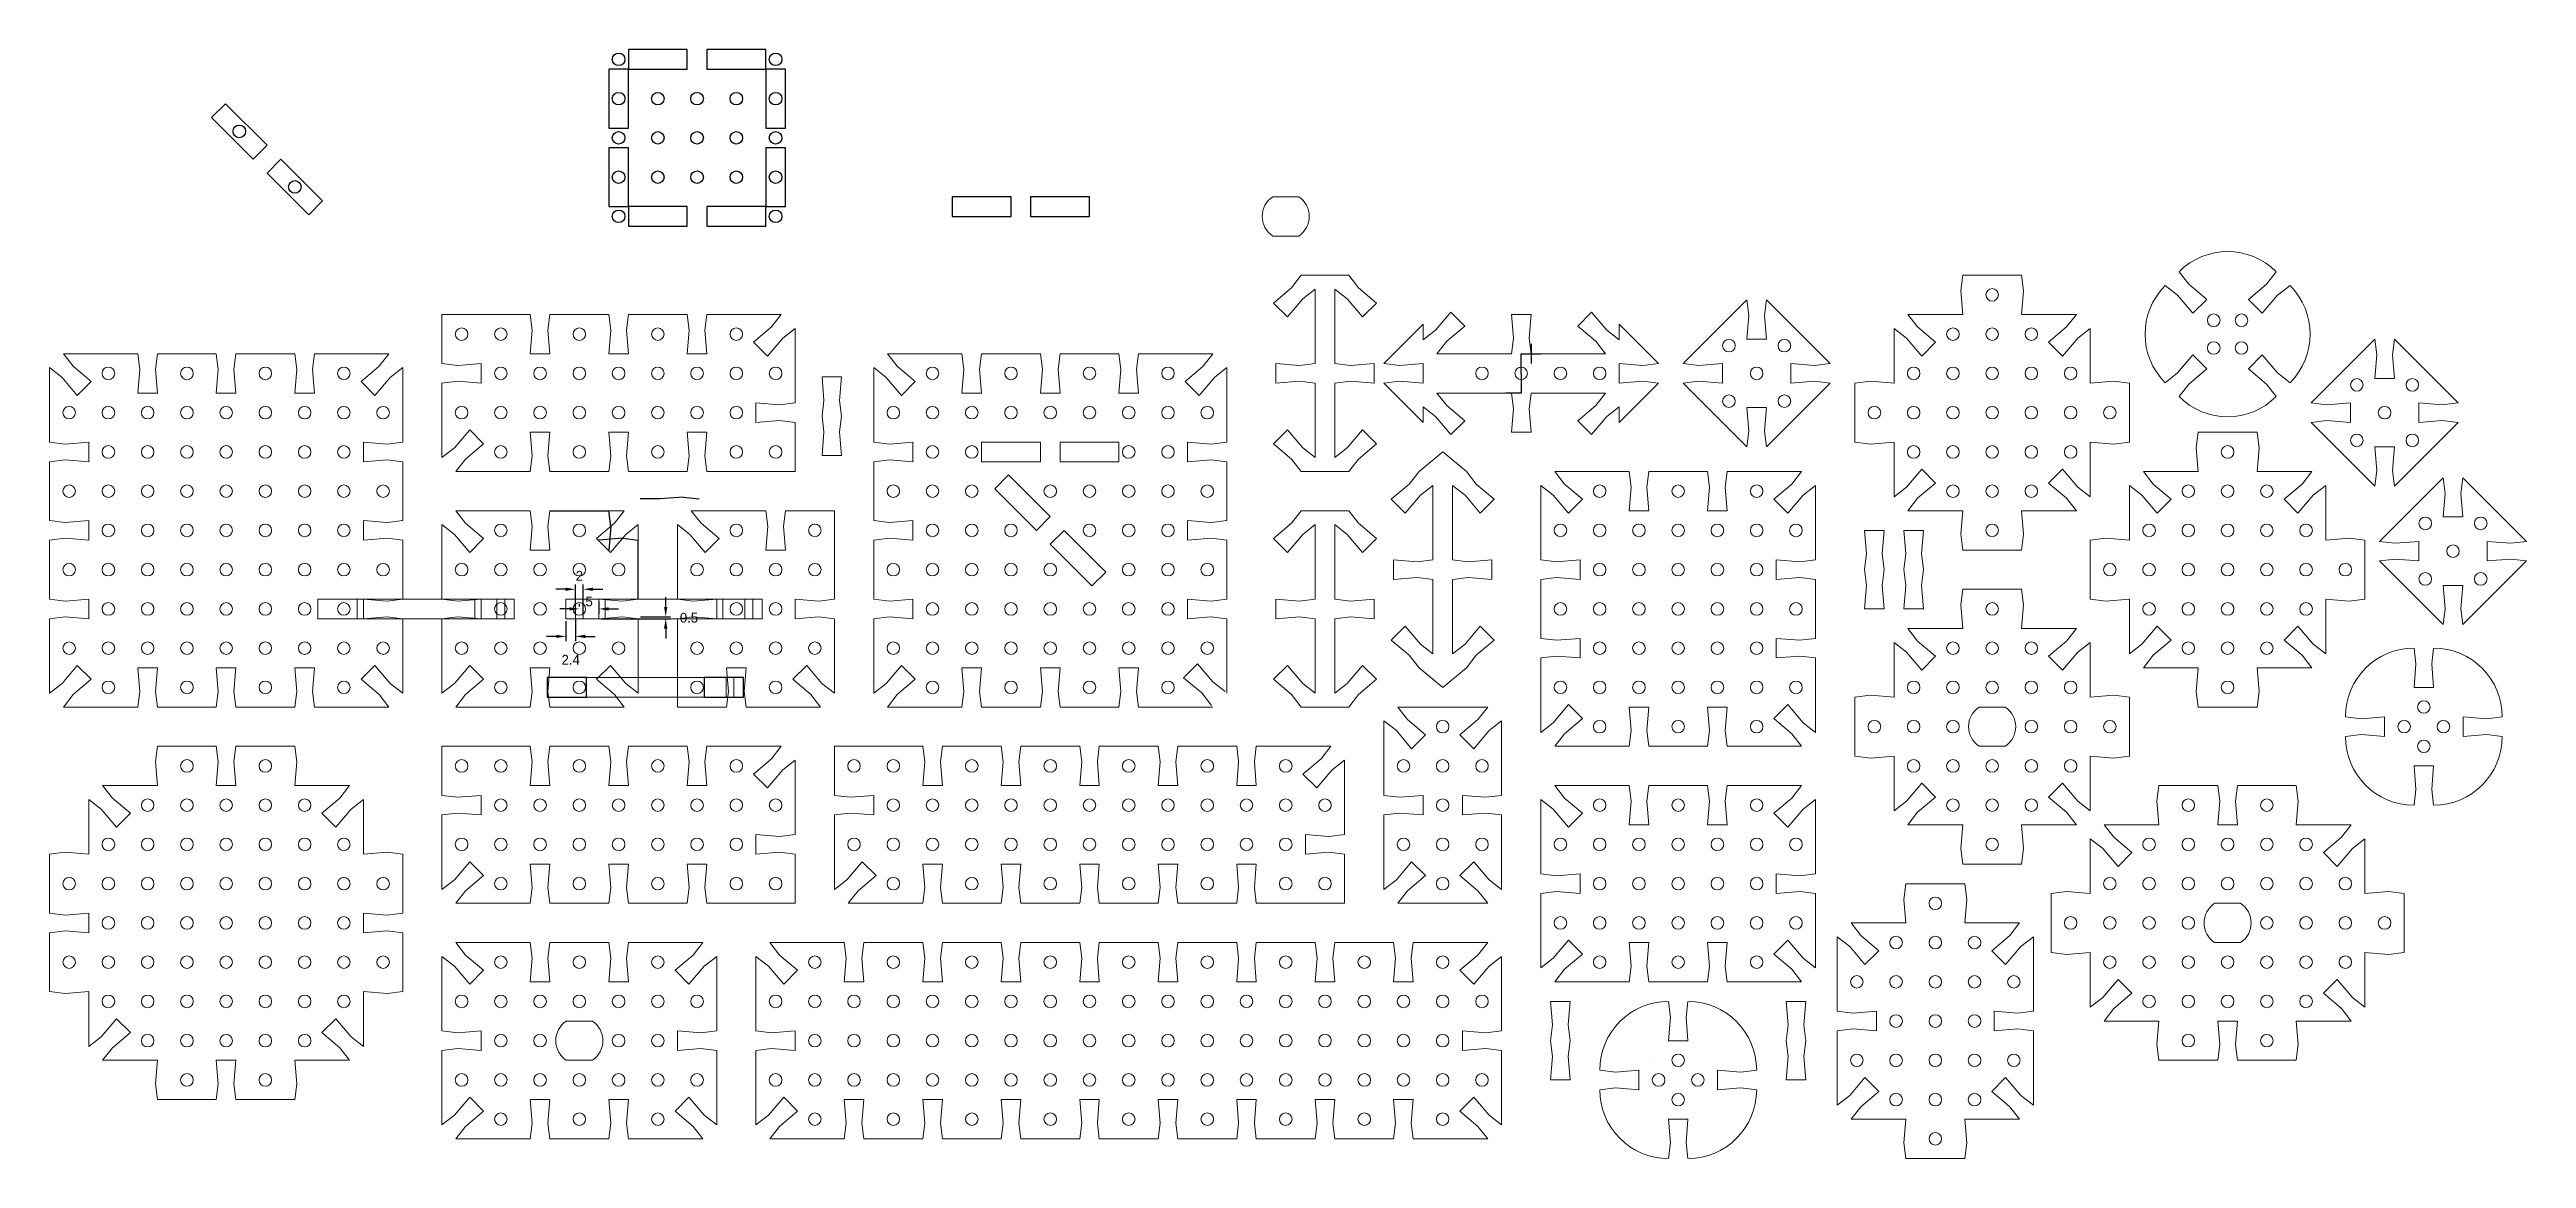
# Model space of a CAD drawing. Header units: millimetres. Extents: x 5 to 636, y -110 to 172.
import ezdxf

# ---------------------------------------------------------------- set-up
doc = ezdxf.new("R2010")
doc.units = ezdxf.units.MM
doc.layers.get('0').update_dxf_attribs({"lineweight": 25, "true_color": 0xffffff})
doc.layers.get('Defpoints').update_dxf_attribs({"true_color": 0xffffff})
for name, color, linetype, lineweight, true_color in [('dimensions', 3, 'Continuous', 13, 0x00ff00), ('frezer', 1, 'Continuous', 0, 0xff0000), ('vertDetails', 4, 'Continuous', 0, 0x00ffff)]:
    doc.layers.add(name, color=color, linetype=linetype, lineweight=lineweight, true_color=true_color)
doc.styles.add('QCADDimTextStyle', font='txt')
doc.dimstyles.new('QCADDimStyle', dxfattribs={"dimtxt": 2.5, "dimasz": 2.5, "dimexe": 1.25, "dimexo": 0.625, "dimtad": 1, "dimtoh": 1, "dimdec": 4, "dimzin": 0, "dimdsep": 46, "dimtxsty": 'QCADDimTextStyle', "dimcen": 0.09, "dimadec": 0, "dimazin": 0, "dimtfac": 1, "dimtdec": 4, "dimtofl": 0, "dimtmove": 0, "dimatfit": 3, "dimfxl": 1, "dimtolj": 1, "dimtzin": 0, "dimarcsym": 0})

# ---------------------------------------------------------------- blocks, each defined once
blk = doc.blocks.new('small_vetical_proection')
for p, q in [((-13.4, 2.5), (-23.4, 2.5)), ((-23.4, 2.5), (-23.4, -2.5)), ((-13.4, -2.5), (-13.4, 2.5)), ((26.6, 2.5), (16.6, 2.5)), ((16.6, 2.5), (16.6, -2.5)), ((26.6, -2.5), (26.6, 2.5)), ((-23.4, -2.5), (-13.4, -2.5)), ((16.6, -2.5), (26.6, -2.5))]:
    blk.add_line(p, q)
at = {"layer": 'vertDetails'}
for p, q in [((26.6, 2.5), (-23.4, 2.5)), ((-23.4, 2.5), (-23.4, -2.5)), ((26.6, -2.5), (26.6, 2.5)), ((-23.4, -2.5), (26.6, -2.5))]:
    blk.add_line(p, q, dxfattribs=at)
blk = doc.blocks.new('*D6')
at = {"layer": 'Defpoints', "color": 0}
for p in [(141, 35), (139, 28), (141, 28)]:
    blk.add_point(p, dxfattribs=at)
at = {"layer": 'dimensions', "color": 0, "lineweight": -2}
for p, q in [((136.5, 35), (134, 35)), ((139, 28.62), (139, 36.25)), ((141, 28.62), (141, 36.25)), ((143.5, 35), (146, 35))]:
    blk.add_line(p, q, dxfattribs=at)
at = {"layer": 'dimensions', "color": 0}
for points in [[(136.5, 34.58), (136.5, 35.42), (139, 35)], [(143.5, 35.42), (143.5, 34.58), (141, 35)]]:
    blk.add_solid(points, dxfattribs=at)
at = {"layer": 'dimensions', "color": 0, "insert": (140, 38.44), "char_height": 2.5, "attachment_point": 5, "style": 'QCADDimTextStyle'}
blk.add_mtext('\\A1;2', dxfattribs=at)
blk = doc.blocks.new('*D7')
at = {"layer": 'Defpoints', "color": 0}
for p in [(136.6, 27.5), (139, 28), (136.6, 23)]:
    blk.add_point(p, dxfattribs=at)
at = {"layer": 'dimensions', "color": 0, "lineweight": -2}
for p, q in [((136.6, 26.88), (136.6, 21.75)), ((139, 27.38), (139, 21.75)), ((134.1, 23), (131.6, 23)), ((141.5, 23), (144, 23))]:
    blk.add_line(p, q, dxfattribs=at)
at = {"layer": 'dimensions', "color": 0}
for points in [[(134.1, 22.58), (134.1, 23.42), (136.6, 23)], [(141.5, 23.42), (141.5, 22.58), (139, 23)]]:
    blk.add_solid(points, dxfattribs=at)
at = {"layer": 'dimensions', "color": 0, "insert": (137.8, 17.06), "char_height": 2.5, "attachment_point": 5, "style": 'QCADDimTextStyle'}
blk.add_mtext('\\A1;2.4', dxfattribs=at)
blk = doc.blocks.new('*D8')
at = {"layer": 'Defpoints', "color": 0}
for p in [(145, 27.5), (155, 28), (162, 28)]:
    blk.add_point(p, dxfattribs=at)
at = {"layer": 'dimensions', "color": 0, "lineweight": -2}
for p, q in [((162, 30.5), (162, 33)), ((145.62, 27.5), (163.25, 27.5)), ((155.62, 28), (163.25, 28)), ((162, 25), (162, 22.5))]:
    blk.add_line(p, q, dxfattribs=at)
at = {"layer": 'dimensions', "color": 0}
for points in [[(161.58, 30.5), (162.42, 30.5), (162, 28)], [(162.42, 25), (161.58, 25), (162, 27.5)]]:
    blk.add_solid(points, dxfattribs=at)
at = {"layer": 'dimensions', "color": 0, "insert": (167.94, 27.75), "char_height": 2.5, "attachment_point": 5, "style": 'QCADDimTextStyle'}
blk.add_mtext('\\A1;0.5', dxfattribs=at)
blk = doc.blocks.new('*D9')
at = {"layer": 'Defpoints', "color": 0}
for p in [(145, 32.5), (140, 30), (145, 30)]:
    blk.add_point(p, dxfattribs=at)
at = {"layer": 'dimensions', "color": 0, "lineweight": -2}
for p, q in [((145, 31.88), (145, 28.75)), ((137.5, 30), (135, 30)), ((140, 30.62), (140, 31.25)), ((147.5, 30), (150, 30))]:
    blk.add_line(p, q, dxfattribs=at)
at = {"layer": 'dimensions', "color": 0}
for points in [[(137.5, 29.58), (137.5, 30.42), (140, 30)], [(147.5, 30.42), (147.5, 29.58), (145, 30)]]:
    blk.add_solid(points, dxfattribs=at)
at = {"layer": 'dimensions', "color": 0, "insert": (142.5, 31.88), "char_height": 2.5, "attachment_point": 5, "style": 'QCADDimTextStyle'}
blk.add_mtext('\\A1;5', dxfattribs=at)
blk = doc.blocks.new('Connector_canyonl')
at = {"layer": 'frezer'}
for p, q in [((-6, -2.5), (-6, 2.5)), ((0, 2), (-6, 2.5)), ((0, 2), (4, 2.5)), ((0, -2), (-6, -2.5)), ((0, -2), (4, -2.5))]:
    blk.add_line(p, q, dxfattribs=at)

msp = doc.modelspace()

# ---------------------------------------------------------------- linework, layer by layer
for p, q in [((167.5, 172.5), (152.5, 172.5)), ((152.5, 172.5), (152.5, 167.5)), ((167.5, 167.5), (167.5, 172.5)), ((187.5, 172.5), (172.5, 172.5)), ((172.5, 172.5), (172.5, 167.5)), ((187.5, 167.5), (187.5, 172.5)), ((152.5, 167.5), (147.5, 167.5)), ((147.5, 167.5), (147.5, 152.5)), ((152.5, 167.5), (167.5, 167.5)), ((152.5, 152.5), (152.5, 167.5)), ((172.5, 167.5), (187.5, 167.5)), ((192.5, 167.5), (187.5, 167.5)), ((187.5, 167.5), (187.5, 152.5)), ((192.5, 152.5), (192.5, 167.5)), ((49.82233, 158.7132), (46.2868, 155.17767)), ((60.42893, 148.1066), (49.82233, 158.7132)), ((46.2868, 155.17767), (56.8934, 144.57107)), ((147.5, 152.5), (152.5, 152.5)), ((187.5, 152.5), (192.5, 152.5)), ((56.8934, 144.57107), (60.42893, 148.1066)), ((152.5, 147.5), (147.5, 147.5)), ((147.5, 147.5), (147.5, 132.5)), ((152.5, 132.5), (152.5, 147.5)), ((192.5, 147.5), (187.5, 147.5)), ((187.5, 147.5), (187.5, 132.5)), ((192.5, 132.5), (192.5, 147.5)), ((63.96447, 144.57107), (60.42893, 141.03553)), ((60.42893, 141.03553), (71.03553, 130.42893)), ((74.57107, 133.96447), (63.96447, 144.57107)), ((71.03553, 130.42893), (74.57107, 133.96447)), ((250, 135), (235, 135)), ((235, 135), (235, 130)), ((250, 130), (250, 135)), ((270, 135), (255, 135)), ((255, 135), (255, 130)), ((270, 130), (270, 135)), ((147.5, 132.5), (152.5, 132.5)), ((167.5, 132.5), (152.5, 132.5)), ((152.5, 132.5), (152.5, 127.5)), ((152.5, 127.5), (167.5, 127.5)), ((167.5, 127.5), (167.5, 132.5)), ((187.5, 132.5), (172.5, 132.5)), ((172.5, 132.5), (172.5, 127.5)), ((172.5, 127.5), (187.5, 127.5)), ((187.5, 127.5), (187.5, 132.5)), ((187.5, 132.5), (192.5, 132.5)), ((235, 130), (250, 130)), ((255, 130), (270, 130)), ((380, 90), (380, 95)), ((380, 95), (385, 95)), ((382.5, 97.5), (382.5, 92.5)), ((380, 90), (380, 85)), ((380, 85), (376, 85)), ((160.5, 58), (155.5, 58)), ((166.5, 58.5), (160.5, 58)), ((166.5, 58.5), (170.5, 58)), ((132.5, 55), (147.5, 55)), ((148, 51), (147.5, 55)), ((148, 51), (147.5, 45)), ((151, 48), (145, 47.5)), ((151, 48), (155, 47.5)), ((155, 32.5), (155, 47.5)), ((141.8, 12.5), (131.8, 12.5)), ((131.8, 12.5), (131.8, 7.5)), ((131.8, 7.5), (141.8, 7.5)), ((141.8, 7.5), (141.8, 12.5)), ((181.8, 12.5), (171.8, 12.5)), ((171.8, 12.5), (171.8, 7.5)), ((171.8, 7.5), (181.8, 7.5)), ((181.8, 7.5), (181.8, 12.5))]:
    msp.add_line(p, q)
for centre in [(150, 170), (190, 170), (150, 160), (160, 160), (170, 160), (180, 160), (190, 160), (53.35786, 151.64214), (150, 150), (160, 150), (170, 150), (180, 150), (190, 150), (67.5, 137.5), (150, 140), (160, 140), (170, 140), (180, 140), (190, 140), (150, 130), (190, 130)]:
    msp.add_circle(centre, 1.6)
at = {"layer": 'frezer'}
for p, q in [((323.96447, 115), (336.03553, 115)), ((492, 111), (492.5, 115)), ((507.5, 115), (492.5, 115)), ((508, 111), (507.5, 115)), ((327.5, 92.5), (327.5, 111.46447)), ((332.5, 92.5), (332.5, 111.46447)), ((421.2868, 92.5), (437.5, 108.7132)), ((442.5, 108.7132), (458.7132, 92.5)), ((492, 111), (492.5, 105)), ((508, 111), (507.5, 105)), ((105, 92.5), (105, 105)), ((105, 105), (127.5, 105)), ((132.5, 105), (147.5, 105)), ((152.5, 105), (167.5, 105)), ((172.5, 105), (191.46447, 105)), ((195, 101.46447), (195, 82.5)), ((345, 92.5), (355, 102.5)), ((355, 98.53553), (355, 102.5)), ((415, 92.5), (405, 102.5)), ((405, 98.53553), (405, 102.5)), ((475, 101.46447), (475, 87.5)), ((492.5, 105), (478.53553, 105)), ((521.46447, 105), (507.5, 105)), ((525, 87.5), (525, 101.46447)), ((27.5, 95), (8.53553, 95)), ((47.5, 95), (32.5, 95)), ((67.5, 95), (52.5, 95)), ((91.46447, 95), (72.5, 95)), ((195, 97.5), (195, 82.5)), ((237.5, 95), (218.53553, 95)), ((257.5, 95), (242.5, 95)), ((277.5, 95), (262.5, 95)), ((301.46447, 95), (282.5, 95)), ((377.5, 95), (358.53553, 95)), ((382.5, 95), (401.46447, 95)), ((581.2868, 82.5), (597.5, 98.7132)), ((602.5, 98.7132), (618.7132, 82.5)), ((5, 91.46447), (5, 72.5)), ((95, 72.5), (95, 91.46447)), ((215, 91.46447), (215, 72.5)), ((305, 72.5), (305, 91.46447)), ((105, 87.5), (105, 68.53553)), ((327.5, 87.5), (327.5, 68.53553)), ((332.5, 87.5), (332.5, 68.53553)), ((345, 87.5), (355, 77.5)), ((377.5, 85), (358.53553, 85)), ((382.5, 85), (401.46447, 85)), ((415, 87.5), (405, 77.5)), ((437.5, 71.2868), (421.2868, 87.5)), ((458.7132, 87.5), (442.5, 71.2868)), ((469, 88), (465, 87.5)), ((465, 87.5), (465, 87.5)), ((465, 87.5), (465, 72.5)), ((469, 88), (475, 87.5)), ((531, 88), (525, 87.5)), ((531, 88), (535, 87.5)), ((535, 72.5), (535, 87.5)), ((195, 77.5), (195, 65)), ((355, 81.46447), (355, 77.5)), ((405, 81.46447), (405, 77.5)), ((597.5, 61.2868), (581.2868, 77.5)), ((618.7132, 77.5), (602.5, 61.2868)), ((257.5, 72.5), (242.5, 72.5)), ((242.5, 72.5), (242.5, 67.5)), ((257.5, 67.5), (257.5, 72.5)), ((277.5, 72.5), (262.5, 72.5)), ((262.5, 72.5), (262.5, 67.5)), ((277.5, 67.5), (277.5, 72.5)), ((353.96447, 65), (360, 70)), ((366.03553, 65), (360, 70)), ((469, 72), (465, 72.5)), ((469, 72), (475, 72.5)), ((475, 72.5), (475, 58.53553)), ((525, 58.53553), (525, 72.5)), ((531, 72), (525, 72.5)), ((531, 72), (535, 72.5)), ((535, 72.5), (535, 72.5)), ((552, 71), (552.5, 75)), ((552, 71), (552.5, 65)), ((567.5, 75), (552.5, 75)), ((568, 71), (567.5, 75)), ((568, 71), (567.5, 65)), ((5, 67.5), (5, 67.5)), ((5, 67.5), (5, 52.5)), ((95, 52.5), (95, 67.5)), ((108.53553, 65), (127.5, 65)), ((132.5, 65), (147.5, 65)), ((167.5, 65), (152.5, 65)), ((195, 65), (172.5, 65)), ((215, 67.5), (215, 67.5)), ((215, 67.5), (215, 52.5)), ((242.5, 67.5), (257.5, 67.5)), ((249.3934, 64.14214), (245.85786, 60.6066)), ((260, 53.53553), (249.3934, 64.14214)), ((262.5, 67.5), (277.5, 67.5)), ((305, 52.5), (305, 67.5)), ((323.96447, 65), (336.03553, 65)), ((407.5, 65), (388.53553, 65)), ((427.5, 65), (412.5, 65)), ((451.46447, 65), (432.5, 65)), ((552.5, 65), (538.53553, 65)), ((581.46447, 65), (567.5, 65)), ((598.72596, 47.20856), (614.93917, 63.42176)), ((619.93917, 63.42176), (636.15237, 47.20856)), ((245.85786, 60.6066), (256.46447, 50)), ((357.5, 42.5), (357.5, 61.46447)), ((362.5, 42.5), (362.5, 61.46447)), ((385, 61.46447), (385, 42.5)), ((455, 42.5), (455, 61.46447)), ((535, 61.46447), (535, 47.5)), ((585, 47.5), (585, 61.46447)), ((105, 51.46447), (105, 32.5)), ((127.5, 55), (108.53553, 55)), ((151.46447, 55), (132.5, 55)), ((155, 32.5), (155, 51.46447)), ((165, 51.46447), (165, 32.5)), ((187.5, 55), (168.53553, 55)), ((192.5, 55), (205, 55)), ((205, 55), (205, 32.5)), ((256.46447, 50), (260, 53.53553)), ((323.96447, 55), (336.03553, 55)), ((327.5, 32.5), (327.5, 51.46447)), ((332.5, 32.5), (332.5, 51.46447)), ((478.53553, 55), (492.5, 55)), ((492, 49), (492.5, 55)), ((507.5, 55), (521.46447, 55)), ((508, 49), (507.5, 55)), ((5, 47.5), (5, 32.5)), ((95, 32.5), (95, 47.5)), ((215, 47.5), (215, 32.5)), ((263.53553, 50), (260, 46.46447)), ((260, 46.46447), (270.6066, 35.85786)), ((274.14214, 39.3934), (263.53553, 50)), ((305, 32.5), (305, 47.5)), ((492, 49), (492.5, 45)), ((492.5, 45), (492.5, 45)), ((492.5, 45), (507.5, 45)), ((508, 49), (507.5, 45)), ((529, 48), (525, 47.5)), ((525, 47.5), (525, 47.5)), ((525, 47.5), (525, 32.5)), ((529, 48), (535, 47.5)), ((591, 48), (585, 47.5)), ((591, 48), (595, 47.5)), ((595, 32.5), (595, 47.5)), ((270.6066, 35.85786), (274.14214, 39.3934)), ((614.93917, 25.99536), (598.72596, 42.20856)), ((636.15237, 42.20856), (619.93917, 25.99536)), ((357.5, 37.5), (357.5, 18.53553)), ((362.5, 37.5), (362.5, 18.53553)), ((385, 37.5), (385, 37.5)), ((385, 37.5), (385, 22.5)), ((455, 22.5), (455, 37.5)), ((492, 31), (492.5, 35)), ((507.5, 35), (492.5, 35)), ((508, 31), (507.5, 35)), ((529, 32), (525, 32.5)), ((529, 32), (535, 32.5)), ((535, 32.5), (535, 18.53553)), ((585, 18.53553), (585, 32.5)), ((591, 32), (585, 32.5)), ((591, 32), (595, 32.5)), ((595, 32.5), (595, 32.5)), ((5, 27.5), (5, 8.53553)), ((95, 8.53553), (95, 27.5)), ((105, 8.53553), (105, 27.5)), ((155, 27.5), (155, 8.53553)), ((165, 5), (165, 27.5)), ((205, 27.5), (205, 8.53553)), ((215, 27.5), (215, 8.53553)), ((305, 8.53553), (305, 27.5)), ((327.5, 27.5), (327.5, 8.53553)), ((332.5, 27.5), (332.5, 8.53553)), ((492, 31), (492.5, 25)), ((508, 31), (507.5, 25)), ((455, 22.5), (455, 22.5)), ((475, 21.46447), (475, 7.5)), ((492.5, 25), (478.53553, 25)), ((521.46447, 25), (507.5, 25)), ((525, 7.5), (525, 21.46447)), ((353.96447, 15), (360, 10)), ((366.03553, 15), (360, 10)), ((385, 17.5), (385, -1.46447)), ((455, -1.46447), (455, 17.5)), ((538.53553, 15), (552.5, 15)), ((552, 9), (552.5, 15)), ((567.5, 15), (581.46447, 15)), ((568, 9), (567.5, 15)), ((469, 8), (465, 7.5)), ((465, 7.5), (465, 7.5)), ((465, 7.5), (465, -7.5)), ((469, 8), (475, 7.5)), ((531, 8), (525, 7.5)), ((531, 8), (535, 7.5)), ((535, -7.5), (535, 7.5)), ((552, 9), (552.5, 5)), ((568, 9), (567.5, 5)), ((8.53553, 5), (27.5, 5)), ((32.5, 5), (47.5, 5)), ((52.5, 5), (67.5, 5)), ((72.5, 5), (91.46447, 5)), ((127.5, 5), (108.53553, 5)), ((151.46447, 5), (132.5, 5)), ((177.5, 5), (165, 5)), ((197.5, 5), (182.5, 5)), ((201.46447, 5), (182.5, 5)), ((218.53553, 5), (237.5, 5)), ((242.5, 5), (257.5, 5)), ((262.5, 5), (277.5, 5)), ((282.5, 5), (301.46447, 5)), ((323.96447, 5), (336.03553, 5)), ((345, -17.5), (345, 1.46447)), ((371.46447, 5), (348.53553, 5)), ((375, -17.5), (375, 1.46447)), ((503.31662, 5), (496.68338, 5)), ((552.5, 5), (552.5, 5)), ((552.5, 5), (567.5, 5)), ((32, -9), (32.5, -5)), ((47.5, -5), (32.5, -5)), ((67.5, -5), (52.5, -5)), ((68, -9), (67.5, -5)), ((105, -17.5), (105, -5)), ((105, -5), (127.5, -5)), ((132.5, -5), (147.5, -5)), ((152.5, -5), (167.5, -5)), ((172.5, -5), (191.46447, -5)), ((205, -17.5), (205, -5)), ((205, -5), (227.5, -5)), ((232.5, -5), (247.5, -5)), ((252.5, -5), (267.5, -5)), ((272.5, -5), (287.5, -5)), ((292.5, -5), (307.5, -5)), ((312.5, -5), (331.46447, -5)), ((388.53553, -5), (407.5, -5)), ((412.5, -5), (412.5, -5)), ((412.5, -5), (427.5, -5)), ((432.5, -5), (451.46447, -5)), ((496.68338, -5), (503.31662, -5)), ((32, -9), (32.5, -15)), ((68, -9), (67.5, -15)), ((195, -8.53553), (195, -27.5)), ((195, -12.5), (195, -27.5)), ((335, -8.53553), (335, -27.5)), ((335, -12.5), (335, -27.5)), ((469, -8), (465, -7.5)), ((469, -8), (475, -7.5)), ((475, -7.5), (475, -21.46447)), ((525, -21.46447), (525, -7.5)), ((531, -8), (525, -7.5)), ((531, -8), (535, -7.5)), ((535, -7.5), (535, -7.5)), ((15, -18.53553), (15, -32.5)), ((32.5, -15), (18.53553, -15)), ((81.46447, -15), (67.5, -15)), ((85, -32.5), (85, -18.53553)), ((385, -18.53553), (385, -37.5)), ((407.5, -15), (388.53553, -15)), ((427.5, -15), (412.5, -15)), ((451.46447, -15), (432.5, -15)), ((455, -37.5), (455, -18.53553)), ((542, -19), (542.5, -15)), ((557.5, -15), (542.5, -15)), ((577.5, -15), (562.5, -15)), ((578, -19), (577.5, -15)), ((105, -22.5), (105, -41.46447)), ((205, -22.5), (205, -41.46447)), ((345, -22.5), (345, -41.46447)), ((375, -22.5), (375, -41.46447)), ((478.53553, -25), (492.5, -25)), ((492, -31), (492.5, -25)), ((507.5, -25), (521.46447, -25)), ((508, -31), (507.5, -25)), ((542.5, -25), (528.53553, -25)), ((542, -19), (542.5, -25)), ((578, -19), (577.5, -25)), ((591.46447, -25), (577.5, -25)), ((492, -31), (492.5, -35)), ((508, -31), (507.5, -35)), ((525, -28.53553), (525, -42.5)), ((595, -42.5), (595, -28.53553)), ((9, -32), (5, -32.5)), ((5, -32.5), (5, -32.5)), ((5, -32.5), (5, -47.5)), ((9, -32), (15, -32.5)), ((91, -32), (85, -32.5)), ((91, -32), (95, -32.5)), ((95, -47.5), (95, -32.5)), ((195, -32.5), (195, -45)), ((335, -32.5), (335, -45)), ((492.5, -35), (492.5, -35)), ((492.5, -35), (507.5, -35)), ((385, -42.5), (385, -42.5)), ((385, -42.5), (385, -61.46447)), ((455, -61.46447), (455, -42.5)), ((477.51777, -44), (478.01777, -40)), ((477.51777, -44), (478.01777, -50)), ((493.01777, -40), (478.01777, -40)), ((493.51777, -44), (493.01777, -40)), ((493.51777, -44), (493.01777, -50)), ((519, -42), (515, -42.5)), ((515, -42.5), (515, -42.5)), ((515, -42.5), (515, -57.5)), ((519, -42), (525, -42.5)), ((601, -42), (595, -42.5)), ((601, -42), (605, -42.5)), ((605, -57.5), (605, -42.5)), ((108.53553, -45), (127.5, -45)), ((132.5, -45), (147.5, -45)), ((167.5, -45), (152.5, -45)), ((195, -45), (172.5, -45)), ((208.53553, -45), (227.5, -45)), ((232.5, -45), (247.5, -45)), ((267.5, -45), (252.5, -45)), ((272.5, -45), (287.5, -45)), ((307.5, -45), (292.5, -45)), ((335, -45), (312.5, -45)), ((371.46447, -45), (348.53553, -45)), ((478.01777, -50), (464.0533, -50)), ((506.98223, -50), (493.01777, -50)), ((556.68338, -45), (563.31662, -45)), ((5, -52.5), (5, -67.5)), ((95, -67.5), (95, -52.5)), ((127.5, -55), (108.53553, -55)), ((132.5, -55), (147.5, -55)), ((171.46447, -55), (152.5, -55)), ((207.5, -55), (188.53553, -55)), ((212.5, -55), (227.5, -55)), ((232.5, -55), (247.5, -55)), ((252.5, -55), (267.5, -55)), ((272.5, -55), (287.5, -55)), ((292.5, -55), (307.5, -55)), ((312.5, -55), (327.5, -55)), ((332.5, -55), (347.5, -55)), ((371.46447, -55), (352.5, -55)), ((460.51777, -53.53553), (460.51777, -72.5)), ((510.51777, -72.5), (510.51777, -53.53553)), ((563.31662, -55), (556.68338, -55)), ((105, -58.53553), (105, -77.5)), ((175, -77.5), (175, -58.53553)), ((185, -58.53553), (185, -77.5)), ((375, -77.5), (375, -58.53553)), ((455, -57.5), (455, -57.5)), ((519, -58), (515, -57.5)), ((519, -58), (525, -57.5)), ((525, -57.5), (525, -71.46447)), ((595, -71.46447), (595, -57.5)), ((601, -58), (595, -57.5)), ((601, -58), (605, -57.5)), ((9, -68), (5, -67.5)), ((9, -68), (15, -67.5)), ((15, -67.5), (15, -81.46447)), ((85, -81.46447), (85, -67.5)), ((91, -68), (85, -67.5)), ((91, -68), (95, -67.5)), ((388.53553, -65), (407.5, -65)), ((412.5, -65), (427.5, -65)), ((432.5, -65), (451.46447, -65)), ((143.31662, -75), (136.68338, -75)), ((528.53553, -75), (542.5, -75)), ((542, -81), (542.5, -75)), ((577.5, -75), (591.46447, -75)), ((578, -81), (577.5, -75)), ((460.51777, -77.5), (460.51777, -77.5)), ((460.51777, -77.5), (460.51777, -96.46447)), ((510.51777, -77.5), (510.51777, -96.46447)), ((542, -81), (542.5, -85)), ((578, -81), (577.5, -85)), ((18.53553, -85), (32.5, -85)), ((32, -91), (32.5, -85)), ((67.5, -85), (81.46447, -85)), ((68, -91), (67.5, -85)), ((105, -101.46447), (105, -82.5)), ((136.68338, -85), (143.31662, -85)), ((175, -82.5), (175, -101.46447)), ((185, -101.46447), (185, -82.5)), ((375, -82.5), (375, -101.46447)), ((412.5, -85), (412.5, -85)), ((542.5, -85), (557.5, -85)), ((542.5, -85), (557.5, -85)), ((562.5, -85), (577.5, -85)), ((562.5, -85), (577.5, -85)), ((567.5, -85), (572.5, -85)), ((32, -91), (32.5, -95)), ((68, -91), (67.5, -95)), ((32.5, -95), (47.5, -95)), ((32.5, -95), (47.5, -95)), ((52.5, -95), (67.5, -95)), ((52.5, -95), (67.5, -95)), ((464.0533, -100), (478.01777, -100)), ((477.51777, -106), (478.01777, -100)), ((493.01777, -100), (506.98223, -100)), ((493.51777, -106), (493.01777, -100)), ((127.5, -105), (108.53553, -105)), ((132.5, -105), (147.5, -105)), ((171.46447, -105), (152.5, -105)), ((207.5, -105), (188.53553, -105)), ((212.5, -105), (227.5, -105)), ((232.5, -105), (247.5, -105)), ((252.5, -105), (267.5, -105)), ((272.5, -105), (287.5, -105)), ((292.5, -105), (307.5, -105)), ((312.5, -105), (327.5, -105)), ((332.5, -105), (347.5, -105)), ((371.46447, -105), (352.5, -105)), ((477.51777, -106), (478.01777, -110)), ((493.51777, -106), (493.01777, -110)), ((478.01777, -110), (478.01777, -110)), ((478.01777, -110), (493.01777, -110))]:
    msp.add_line(p, q, dxfattribs=at)
for centre in [(500, 110), (110, 100), (120, 100), (140, 100), (140, 100), (160, 100), (160, 100), (180, 100), (490, 100), (500, 100), (510, 100), (556.46447, 103.53553), (563.53553, 103.53553), (432.92893, 97.07107), (447.07107, 97.07107), (556.46447, 96.46447), (563.53553, 96.46447), (563.53553, 96.46447), (20, 90), (40, 90), (60, 90), (80, 90), (120, 90), (130, 90), (140, 90), (140, 90), (150, 90), (150, 90), (160, 90), (160, 90), (170, 90), (170, 90), (180, 90), (190, 90), (230, 90), (250, 90), (270, 90), (290, 90), (370, 90), (380, 90), (390, 90), (400, 90), (440, 90), (480, 90), (490, 90), (500, 90), (510, 90), (520, 90), (592.92893, 87.07107), (607.07107, 87.07107), (432.92893, 82.92893), (447.07107, 82.92893), (10, 80), (20, 80), (30, 80), (40, 80), (50, 80), (60, 80), (70, 80), (80, 80), (90, 80), (110, 80), (120, 80), (130, 80), (130, 80), (130, 80), (140, 80), (140, 80), (150, 80), (150, 80), (150, 80), (160, 80), (160, 80), (170, 80), (170, 80), (180, 80), (220, 80), (230, 80), (240, 80), (250, 80), (260, 80), (270, 80), (280, 80), (290, 80), (300, 80), (470, 80), (480, 80), (490, 80), (500, 80), (510, 80), (520, 80), (530, 80), (600, 80), (20, 70), (30, 70), (40, 70), (50, 70), (60, 70), (70, 70), (80, 70), (120, 70), (140, 70), (140, 70), (160, 70), (160, 70), (180, 70), (190, 70), (230, 70), (240, 70), (280, 70), (290, 70), (480, 70), (490, 70), (500, 70), (510, 70), (520, 70), (560, 70), (592.92893, 72.92893), (607.07107, 72.92893), (10, 60), (20, 60), (30, 60), (40, 60), (50, 60), (60, 60), (70, 60), (80, 60), (90, 60), (220, 60), (230, 60), (240, 60), (260, 60), (270, 60), (280, 60), (290, 60), (300, 60), (400, 60), (420, 60), (440, 60), (490, 60), (500, 60), (510, 60), (550, 60), (560, 60), (570, 60), (20, 50), (30, 50), (40, 50), (50, 50), (60, 50), (70, 50), (80, 50), (120, 50), (140, 50), (180, 50), (200, 50), (230, 50), (240, 50), (250, 50), (270, 50), (280, 50), (290, 50), (390, 50), (400, 50), (410, 50), (420, 50), (430, 50), (440, 50), (450, 50), (500, 50), (540, 50), (550, 50), (560, 50), (570, 50), (580, 50), (610.3681, 51.77963), (624.51024, 51.77963), (617.43917, 44.70856), (10, 40), (20, 40), (30, 40), (40, 40), (50, 40), (60, 40), (70, 40), (80, 40), (90, 40), (110, 40), (120, 40), (130, 40), (140, 40), (150, 40), (170, 40), (180, 40), (190, 40), (200, 40), (220, 40), (230, 40), (240, 40), (250, 40), (260, 40), (280, 40), (290, 40), (300, 40), (400, 40), (410, 40), (420, 40), (430, 40), (440, 40), (530, 40), (540, 40), (550, 40), (560, 40), (570, 40), (580, 40), (590, 40), (610.3681, 37.63749), (624.51024, 37.63749), (20, 30), (30, 30), (40, 30), (50, 30), (60, 30), (70, 30), (80, 30), (120, 30), (120, 30), (130, 30), (140, 30), (180, 30), (180, 30), (190, 30), (230, 30), (240, 30), (250, 30), (260, 30), (270, 30), (280, 30), (290, 30), (390, 30), (400, 30), (410, 30), (420, 30), (430, 30), (440, 30), (450, 30), (500, 30), (540, 30), (550, 30), (560, 30), (570, 30), (580, 30), (10, 20), (20, 20), (30, 20), (40, 20), (50, 20), (60, 20), (70, 20), (80, 20), (90, 20), (110, 20), (120, 20), (130, 20), (140, 20), (150, 20), (170, 20), (180, 20), (190, 20), (200, 20), (220, 20), (230, 20), (240, 20), (250, 20), (260, 20), (270, 20), (280, 20), (290, 20), (300, 20), (400, 20), (410, 20), (420, 20), (430, 20), (440, 20), (490, 20), (500, 20), (510, 20), (550, 20), (560, 20), (570, 20), (20, 10), (40, 10), (60, 10), (80, 10), (120, 10), (140, 10), (170, 10), (190, 10), (230, 10), (250, 10), (270, 10), (290, 10), (390, 10), (400, 10), (410, 10), (420, 10), (430, 10), (440, 10), (450, 10), (480, 10), (490, 10), (500, 10), (510, 10), (520, 10), (560, 10), (610, 5), (360, 0), (400, 0), (420, 0), (440, 0), (470, 0), (480, 0), (490, 0), (510, 0), (520, 0), (530, 0), (605, 0), (615, 0), (610, -5), (610, -5), (40, -10), (60, -10), (110, -10), (120, -10), (140, -10), (140, -10), (160, -10), (160, -10), (180, -10), (210, -10), (220, -10), (240, -10), (260, -10), (280, -10), (300, -10), (320, -10), (350, -10), (360, -10), (370, -10), (480, -10), (490, -10), (500, -10), (510, -10), (520, -10), (30, -20), (40, -20), (50, -20), (60, -20), (70, -20), (120, -20), (130, -20), (140, -20), (140, -20), (150, -20), (160, -20), (160, -20), (170, -20), (180, -20), (190, -20), (220, -20), (230, -20), (240, -20), (250, -20), (260, -20), (270, -20), (280, -20), (290, -20), (300, -20), (310, -20), (320, -20), (330, -20), (360, -20), (400, -20), (420, -20), (440, -20), (490, -20), (500, -20), (510, -20), (550, -20), (570, -20), (20, -30), (30, -30), (40, -30), (50, -30), (60, -30), (70, -30), (80, -30), (110, -30), (120, -30), (130, -30), (130, -30), (130, -30), (140, -30), (140, -30), (150, -30), (150, -30), (160, -30), (160, -30), (170, -30), (180, -30), (210, -30), (220, -30), (230, -30), (240, -30), (250, -30), (260, -30), (270, -30), (280, -30), (290, -30), (300, -30), (310, -30), (320, -30), (350, -30), (360, -30), (370, -30), (390, -30), (400, -30), (410, -30), (420, -30), (430, -30), (440, -30), (450, -30), (500, -30), (540, -30), (550, -30), (560, -30), (570, -30), (580, -30), (10, -40), (20, -40), (30, -40), (40, -40), (50, -40), (60, -40), (70, -40), (80, -40), (90, -40), (120, -40), (140, -40), (140, -40), (160, -40), (160, -40), (180, -40), (190, -40), (220, -40), (240, -40), (260, -40), (280, -40), (300, -40), (320, -40), (330, -40), (360, -40), (400, -40), (410, -40), (420, -40), (430, -40), (440, -40), (485.51777, -45), (530, -40), (540, -40), (550, -40), (560, -40), (570, -40), (580, -40), (590, -40), (20, -50), (30, -50), (40, -50), (50, -50), (60, -50), (70, -50), (80, -50), (390, -50), (400, -50), (410, -50), (420, -50), (430, -50), (440, -50), (450, -50), (520, -50), (530, -50), (540, -50), (550, -50), (570, -50), (580, -50), (590, -50), (600, -50), (475.51777, -55), (485.51777, -55), (495.51777, -55), (10, -60), (20, -60), (30, -60), (40, -60), (50, -60), (60, -60), (70, -60), (80, -60), (90, -60), (120, -60), (140, -60), (160, -60), (200, -60), (220, -60), (240, -60), (260, -60), (280, -60), (300, -60), (320, -60), (340, -60), (360, -60), (400, -60), (420, -60), (440, -60), (530, -60), (540, -60), (550, -60), (560, -60), (570, -60), (580, -60), (590, -60), (20, -70), (30, -70), (40, -70), (50, -70), (60, -70), (70, -70), (80, -70), (110, -70), (120, -70), (130, -70), (140, -70), (150, -70), (160, -70), (170, -70), (190, -70), (200, -70), (210, -70), (220, -70), (230, -70), (240, -70), (250, -70), (260, -70), (270, -70), (280, -70), (290, -70), (300, -70), (310, -70), (320, -70), (330, -70), (340, -70), (350, -70), (360, -70), (370, -70), (465.51777, -65), (475.51777, -65), (485.51777, -65), (495.51777, -65), (505.51777, -65), (540, -70), (550, -70), (560, -70), (570, -70), (580, -70), (475.51777, -75), (485.51777, -75), (495.51777, -75), (30, -80), (40, -80), (50, -80), (60, -80), (70, -80), (120, -80), (120, -80), (130, -80), (150, -80), (160, -80), (200, -80), (200, -80), (210, -80), (220, -80), (230, -80), (240, -80), (250, -80), (260, -80), (270, -80), (280, -80), (290, -80), (300, -80), (310, -80), (320, -80), (330, -80), (340, -80), (350, -80), (360, -80), (550, -80), (570, -80), (420, -85), (465.51777, -85), (475.51777, -85), (485.51777, -85), (495.51777, -85), (505.51777, -85), (40, -90), (60, -90), (110, -90), (120, -90), (130, -90), (140, -90), (150, -90), (160, -90), (170, -90), (190, -90), (200, -90), (210, -90), (220, -90), (230, -90), (240, -90), (250, -90), (260, -90), (270, -90), (280, -90), (290, -90), (300, -90), (310, -90), (320, -90), (330, -90), (340, -90), (350, -90), (360, -90), (370, -90), (415, -90), (420, -95), (420, -95), (425, -90), (475.51777, -95), (485.51777, -95), (495.51777, -95), (120, -100), (140, -100), (160, -100), (200, -100), (220, -100), (240, -100), (260, -100), (280, -100), (300, -100), (320, -100), (340, -100), (360, -100), (485.51777, -105)]:
    msp.add_circle(centre, 1.6, dxfattribs=at)
for centre, radius, start, end in [((560, 103.53553), 17.5, 45, 135), ((556.46447, 100), 17.5, 135, 225), ((563.53553, 100), 17.5, 315, 45), ((560, 96.46447), 17.5, 225, 315), ((607.5, 2.5), 17.5, 90, 180), ((612.5, 2.5), 17.5, 0, 90), ((500, 0), 6, 123.55730976, 236.44269024), ((500, 0), 6, 303.55730976, 56.44269024), ((607.5, -2.5), 17.5, 180, 270), ((612.5, -2.5), 17.5, 270, 0), ((560, -50), 6, 123.55730976, 236.44269024), ((560, -50), 6, 303.55730976, 56.44269024), ((140, -80), 6, 123.55730976, 236.44269024), ((140, -80), 6, 303.55730976, 56.44269024), ((417.5, -87.5), 17.5, 90, 180), ((422.5, -87.5), 17.5, 0, 90), ((417.5, -92.5), 17.5, 180, 270), ((422.5, -92.5), 17.5, 270, 0)]:
    msp.add_arc(centre, radius, start, end, dxfattribs=at)
at = {"layer": 'vertDetails'}
for p, q in [((323.31662, 135), (316.68338, 135)), ((316.68338, 125), (323.31662, 125)), ((119, 32.5), (119, 27.5)), ((120.5, 32.5), (119.6, 32.5)), ((121, 27.5), (121, 32.5)), ((139, 27.5), (139, 32.5)), ((139.5, 32.5), (140.4, 32.5)), ((141, 32.5), (141, 27.5)), ((182.2, 27.5), (182.2, 32.5)), ((184.2, 32.5), (184.2, 27.5)), ((186.6, 27.5), (186.6, 32.5)), ((119.6, 27.5), (120.5, 27.5)), ((140.4, 27.5), (139.5, 27.5)), ((181.8, 12.5), (131.8, 12.5)), ((131.8, 12.5), (131.8, 7.5)), ((131.8, 7.5), (181.8, 7.5)), ((177.4, 7.5), (177.4, 12.5)), ((178, 12.5), (178.9, 12.5)), ((178.9, 7.5), (178, 7.5)), ((179.4, 12.5), (179.4, 7.5)), ((181.8, 7.5), (181.8, 12.5))]:
    msp.add_line(p, q, dxfattribs=at)
for start, end in [(123.55730976, 236.44269024), (303.55730976, 56.44269024)]:
    msp.add_arc((320, 130), 6, start, end, dxfattribs=at)

# ---------------------------------------------------------------- block references
at = {"layer": 'frezer'}
for p, rotation in [((322.90381, 110.40381), 45), ((337.09619, 110.40381), 134.9999999999999), ((130, 101), 90), ((150, 101), 90), ((170, 101), 90), ((190.40381, 100.40381), 45), ((359.59619, 99.59619), 225), ((380, 99), 270), ((400.40381, 99.59619), 315), ((479.59619, 100.40381), 135), ((520.40381, 100.40381), 45), ((9.59619, 90.40381), 135), ((30, 91), 90), ((50, 91), 90), ((70, 91), 90), ((90.40381, 90.40381), 45), ((219.59619, 90.40381), 135), ((240, 91), 90), ((260, 91), 90), ((280, 91), 90), ((300.40381, 90.40381), 45), ((109, 90), 180), ((204.33422, 83.09209), 270), ((336.5, 90), 180), ((191, 80), 360), ((359.59619, 80.40381), 135), ((380, 81), 90), ((400.40381, 80.40381), 45), ((204.33422, 75.09209), 90), ((9, 70), 180), ((109.59619, 69.59619), 225), ((130, 69), 270), ((150, 69), 270), ((170, 69), 270), ((219, 70), 180), ((322.90381, 69.59619), 315), ((337.09619, 69.59619), 225), ((352.90381, 60.40381), 45), ((367.09619, 60.40381), 134.9999999999999), ((389.59619, 60.40381), 135), ((410, 61), 90), ((430, 61), 90), ((450.40381, 60.40381), 45), ((479.59619, 59.59619), 225), ((520.40381, 59.59619), 315), ((539.59619, 60.40381), 135), ((580.40381, 60.40381), 45), ((9, 50), 180), ((109.59619, 50.40381), 135), ((130, 51), 90), ((150.40381, 50.40381), 45), ((169.59619, 50.40381), 135), ((190, 51), 90), ((219, 50), 180), ((322.90381, 50.40381), 45), ((337.09619, 50.40381), 134.9999999999999), ((470, 44), 270), ((480, 44), 270), ((366.5, 40), 180), ((389, 40), 180), ((451, 40), 360), ((470, 36), 90), ((480, 36), 90), ((9, 30), 180), ((109, 30), 180), ((169, 30), 180), ((219, 30), 180), ((336.5, 30), 180), ((352.90381, 19.59619), 315), ((367.09619, 19.59619), 225), ((539.59619, 19.59619), 225), ((580.40381, 19.59619), 315), ((389, 20), 180), ((451, 20), 360), ((479.59619, 20.40381), 135), ((520.40381, 20.40381), 45), ((610, 16), 90), ((9.59619, 9.59619), 225), ((30, 9), 270), ((50, 9), 270), ((70, 9), 270), ((90.40381, 9.59619), 315), ((109.59619, 9.59619), 225), ((130, 9), 270), ((150.40381, 9.59619), 315), ((180, 9), 270), ((200.40381, 9.59619), 315), ((219.59619, 9.59619), 225), ((240, 9), 270), ((260, 9), 270), ((280, 9), 270), ((300, 10), 315), ((322.90381, 9.59619), 315), ((337.09619, 9.59619), 225), ((349.59619, 0.40381), 134.9999999999999), ((370.40381, 0.40381), 45), ((389.59619, -0.40381), 225), ((410, -1), 270), ((430, -1), 270), ((450.40381, -0.40381), 315), ((594, 0), 180), ((626, 0), 360), ((50, -9), 90), ((130, -9), 90), ((150, -9), 90), ((170, -9), 90), ((190.40381, -9.59619), 45), ((230, -9), 90), ((250, -9), 90), ((270, -9), 90), ((290, -9), 90), ((310, -9), 90), ((330.40381, -9.59619), 45), ((610, -16), 270), ((19.59619, -19.59619), 135), ((80.40381, -19.59619), 45), ((109, -20), 180), ((209, -20), 180), ((349, -20), 180), ((389.59619, -19.59619), 135), ((410, -19), 90), ((430, -19), 90), ((450.40381, -19.59619), 45), ((479.59619, -20.40381), 225), ((520.40381, -20.40381), 315), ((560, -19), 90), ((529.59619, -29.59619), 135), ((590.40381, -29.59619), 45), ((191, -30), 360), ((331, -30), 360), ((109.59619, -40.40381), 225), ((130, -41), 270), ((150, -41), 270), ((170, -41), 270), ((209.59619, -40.40381), 225), ((230, -41), 270), ((250, -41), 270), ((270, -41), 270), ((290, -41), 270), ((310, -41), 270), ((349.59619, -40.40381), 225), ((370.40381, -40.40381), 315), ((389, -40), 180), ((451, -40), 360), ((9, -50), 180), ((465.11396, -54.59619), 135), ((505.92157, -54.59619), 45), ((109.59619, -59.59619), 135), ((130, -59), 90), ((150, -59), 90), ((170.40381, -59.59619), 45), ((189.59619, -59.59619), 135), ((210, -59), 90), ((230, -59), 90), ((250, -59), 90), ((270, -59), 90), ((290, -59), 90), ((310, -59), 90), ((330, -59), 90), ((350, -59), 90), ((370.40381, -59.59619), 45), ((389.59619, -60.40381), 225), ((410, -61), 270), ((430, -61), 270), ((450.40381, -60.40381), 315), ((529.59619, -70.40381), 225), ((590.40381, -70.40381), 315), ((19.59619, -80.40381), 225), ((80.40381, -80.40381), 315), ((390, -76), 270), ((420, -74), 90), ((450, -76), 270), ((464.51777, -75), 180), ((560, -81), 270), ((560, -81), 270), ((109, -80), 180), ((189, -80), 180), ((390, -84), 90), ((450, -84), 90), ((50, -91), 270), ((50, -91), 270), ((404, -90), 180), ((436, -90), 360), ((109.59619, -100.40381), 225), ((170.40381, -100.40381), 315), ((189.59619, -100.40381), 225), ((370.40381, -100.40381), 315), ((465.11396, -95.40381), 225), ((505.92157, -95.40381), 315), ((130, -101), 270), ((150, -101), 270), ((210, -101), 270), ((230, -101), 270), ((250, -101), 270), ((270, -101), 270), ((290, -101), 270), ((310, -101), 270), ((330, -101), 270), ((350, -101), 270), ((420, -106), 270)]:
    msp.add_blockref('Connector_canyonl', p, dxfattribs=dict(at, rotation=rotation))
at = {"layer": 'frezer', "yscale": -1}
for p, rotation in [((548.68629, 111.31371), 135), ((571.31371, 111.31371), 45), ((440, 104.7132), 90), ((548.68629, 88.68629), 225), ((571.31371, 88.68629), 315), ((600, 94.7132), 90), ((349, 90), 180), ((425.2868, 90), 180), ((585.2868, 80), 180), ((440, 75.2868), 270), ((600, 65.2868), 270), ((617.43917, 59.42176), 90), ((602.72596, 44.70856), 180), ((617.43917, 29.99536), 270)]:
    msp.add_blockref('Connector_canyonl', p, dxfattribs=dict(at, rotation=rotation))
at = {"layer": 'frezer'}
for p in [(323.5, 90), (411, 90), (91, 70), (301, 70), (91, 50), (301, 50), (353.5, 40), (91, 30), (151, 30), (201, 30), (301, 30), (323.5, 30), (371, -20), (91, -50), (506.51777, -75), (171, -80), (371, -80)]:
    msp.add_blockref('Connector_canyonl', p, dxfattribs=at)
at = {"layer": 'frezer', "yscale": -1}
for p in [(454.7132, 90), (614.7132, 80), (632.15237, 44.70856)]:
    msp.add_blockref('Connector_canyonl', p, dxfattribs=at)
at = {"layer": 'vertDetails', "yscale": -1, "rotation": 180}
msp.add_blockref('small_vetical_proection', (100, 30), dxfattribs=at)
at = {"layer": 'vertDetails'}
msp.add_blockref('small_vetical_proection', (160, 30), dxfattribs=at)

# ---------------------------------------------------------------- dimensions: what is measured, and where the dimension line sits
at = {"layer": 'dimensions'}
for base, p1, p2, picture, middle in [((141, 35), (139, 28), (141, 28), '*D6', (140, 38.4375)), ((145, 30), (140, 30), (145, 32.5), '*D9', (142.5, 31.875)), ((136.6, 23), (139, 28), (136.6, 27.5), '*D7', (137.8, 17.0625))]:
    dim = msp.add_linear_dim(base=base, p1=p1, p2=p2, dimstyle='QCADDimStyle', override={"dimtxt": 2.5, "dimasz": 2.5, "dimexe": 1.25, "dimexo": 0.625, "dimgap": 0.625, "dimzin": 8, "dimclrd": 0, "dimclre": 0, "dimclrt": 0, "dimazin": 2, "dimtmove": 2}, dxfattribs=at)
    dim.commit()
    dim.dimension.update_dxf_attribs({"geometry": picture, "text_midpoint": middle})
dim = msp.add_linear_dim(base=(162, 28), p1=(145, 27.5), p2=(155, 28), angle=90, dimstyle='QCADDimStyle', override={"dimtxt": 2.5, "dimasz": 2.5, "dimexe": 1.25, "dimexo": 0.625, "dimgap": 0.625, "dimzin": 8, "dimclrd": 0, "dimclre": 0, "dimclrt": 0, "dimazin": 2, "dimtmove": 2}, dxfattribs=at)
dim.commit()
dim.dimension.update_dxf_attribs({"geometry": '*D8', "text_midpoint": (167.9375, 27.75)})

doc.saveas('drawing.dxf')
